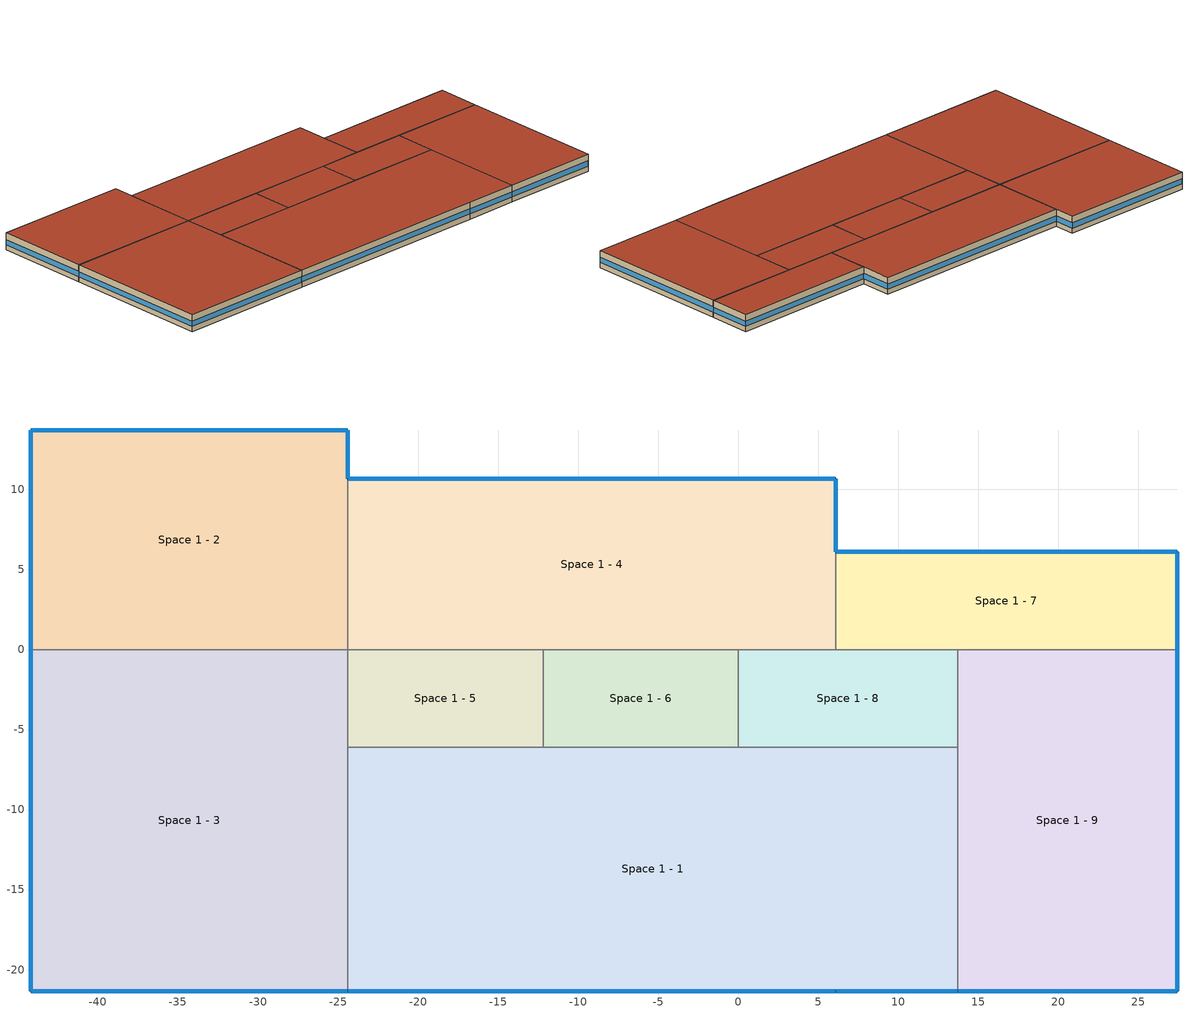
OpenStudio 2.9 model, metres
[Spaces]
Space 1 - 9
 floor ground: 27.43,0 27.43,-21.34 13.72,-21.34 13.72,-6.1 13.72,0 z0
 wall outside: 13.72,-21.34 27.43,-21.34 27.43,0 z0:2.44
 wall to Space 1 - 1: 13.72,-6.1 13.72,-21.34 z0:2.44
 wall to Space 1 - 8: 13.72,0 13.72,-6.1 z0:2.44
 wall to Space 1 - 7: 27.43,0 13.72,0 z0:2.44
 window: 27.43,-21.31 27.43,-0.03 / 13.74,-21.34 27.41,-21.34 z0.76:1.5
 roof outside: 13.72,0 13.72,-6.1 13.72,-21.34 27.43,-21.34 27.43,0 z2.44
Space 1 - 7
 floor ground: 27.43,6.1 27.43,0 13.72,0 6.1,0 6.1,6.1 z0
 wall outside: 27.43,0 27.43,6.1 6.1,6.1 z0:2.44
 wall to Space 1 - 8: 6.1,0 13.72,0 z0:2.44
 wall to Space 1 - 4: 6.1,6.1 6.1,0 z0:2.44
 window: 27.41,6.1 6.12,6.1 / 27.43,0.03 27.43,6.07 z0.76:1.5
 roof outside: 6.1,6.1 6.1,0 13.72,0 27.43,0 27.43,6.1 z2.44
Space 1 - 8
 floor ground: 13.72,0 13.72,-6.1 0,-6.1 0,0 6.1,0 z0
 wall to Space 1 - 1: 0,-6.1 13.72,-6.1 z0:2.44
 wall to Space 1 - 6: 0,0 0,-6.1 z0:2.44
 wall to Space 1 - 4: 6.1,0 0,0 z0:2.44
 roof outside: 6.1,0 0,0 0,-6.1 13.72,-6.1 13.72,0 z2.44
Space 1 - 5
 floor ground: -12.19,0 -12.19,-6.1 -24.38,-6.1 -24.38,0 z0
 wall to Space 1 - 6: -12.19,-6.1 -12.19,0 z0:2.44
 wall to Space 1 - 1: -24.38,-6.1 -12.19,-6.1 z0:2.44
 wall to Space 1 - 3: -24.38,0 -24.38,-6.1 z0:2.44
 wall to Space 1 - 4: -12.19,0 -24.38,0 z0:2.44
 roof outside: -24.38,0 -24.38,-6.1 -12.19,-6.1 -12.19,0 z2.44
Space 1 - 2
 floor ground: -44.2,0 -44.2,13.72 -24.38,13.72 -24.38,10.67 -24.38,0 z0
 wall outside: -24.38,10.67 -24.38,13.72 -44.2,13.72 -44.2,0 z0:2.44
 wall to Space 1 - 4: -24.38,0 -24.38,10.67 z0:2.44
 wall to Space 1 - 3: -44.2,0 -24.38,0 z0:2.44
 window: -24.38,10.69 -24.38,13.69 z0.76:1.51; -24.41,13.72 -44.17,13.72 / -44.2,13.69 -44.2,0.03 z0.76:1.5
 roof outside: -24.38,0 -24.38,10.67 -24.38,13.72 -44.2,13.72 -44.2,0 z2.44
Space 1 - 3
 floor ground: -24.38,0 -24.38,-6.1 -24.38,-21.34 -44.2,-21.34 -44.2,0 z0
 wall outside: -44.2,0 -44.2,-21.34 -24.38,-21.34 z0:2.44
 wall to Space 1 - 1: -24.38,-21.34 -24.38,-6.1 z0:2.44
 window: -44.2,-0.03 -44.2,-21.31 / -44.17,-21.34 -24.41,-21.34 z0.76:1.5
 roof outside: -44.2,0 -44.2,-21.34 -24.38,-21.34 -24.38,-6.1 -24.38,0 z2.44
Space 1 - 4
 floor ground: 6.1,10.67 6.1,6.1 6.1,0 0,0 -12.19,0 -24.38,0 -24.38,10.67 z0
 wall outside: 6.1,6.1 6.1,10.67 -24.38,10.67 z0:2.44
 wall to Space 1 - 6: -12.19,0 0,0 z0:2.44
 window: 6.07,10.67 -24.36,10.67 z0.76:1.49; 6.1,6.12 6.1,10.64 z0.76:1.5
 roof outside: -24.38,10.67 -24.38,0 -12.19,0 0,0 6.1,0 6.1,6.1 6.1,10.67 z2.44
Space 1 - 6
 floor ground: 0,0 0,-6.1 -12.19,-6.1 -12.19,0 z0
 wall to Space 1 - 1: -12.19,-6.1 0,-6.1 z0:2.44
 roof outside: -12.19,0 -12.19,-6.1 0,-6.1 0,0 z2.44
Space 1 - 1
 floor ground: 6.1,-21.34 -24.38,-21.34 -24.38,-6.1 -12.19,-6.1 0,-6.1 13.72,-6.1 13.72,-21.34 z0
 wall outside: -24.38,-21.34 6.1,-21.34 13.72,-21.34 z0:2.44
 window: 6.12,-21.34 13.69,-21.34 z0.76:1.5; -24.36,-21.34 6.07,-21.34 z0.76:1.49
 roof outside: 13.72,-21.34 13.72,-6.1 0,-6.1 -12.19,-6.1 -24.38,-6.1 -24.38,-21.34 6.1,-21.34 z2.44
[Building]
90.1-2013-LargeOffice-ASHRAE 169-2006-5A PRM baseline created: 2019-12-28 16:59:52 -0600
[Site]
Denver Intl Ap_CO_USA: Latitude {deg}=39.83; Longitude {deg}=-104.65; Time Zone {hr}=-7; Elevation {m}=1650
[SizingPeriod:DesignDay] Barometric Pressure {Pa}=83011; Sky Clearness=0; Rain Indicator=0; Snow Indicator=0; Day of Month=21; Daylight Saving Time Indicator=0; Humidity Indicating Type=Wetbulb; Dry-Bulb Temperature Range Modifier Type=DefaultMultipliers
Name | Maximum Dry-Bulb Temperature {C} | Daily Dry-Bulb Temperature Range {deltaC} | Humidity Indicating Conditions at Maximum Dry-Bulb | Wind Speed {m/s} | Wind Direction {deg} | Month | Day Type | Solar Model Indicator | ASHRAE Taub | ASHRAE Taud
Denver Intl Ap Ann Clg .4% Condns DB=>MWB | 34.6 | 15.2 | 15.7 | 4.2 | 80 | 7 | SummerDesignDay | ASHRAETau | 0.424 | 2.012
Denver Intl Ap Ann Htg 99.6% Condns DB | -17.4 | 0 | -17.4 | 3.3 | 160 | 12 | WinterDesignDay | ASHRAEClearSky
[Space] Building Story=Story 1
Name | Thermal Zone
Space 1 - 9 | Space 1 - 15
Space 1 - 7 | Space 1 - 17
Space 1 - 8 | Space 1 - 14
Space 1 - 5 | Space 1 - 16
Space 1 - 2 | Space 1 - 18
Space 1 - 3 | Space 1 - 12
Space 1 - 4 | Space 1 - 11
Space 1 - 6 | Space 1 - 13
Space 1 - 1 | Space 1 - 10
[BuildingStory]
Story 1: Nominal Z Coordinate {m}=0; Nominal Floor to Floor Height {m}=2.4384; Nominal Floor to Ceiling Height {m}=2.4384
[ThermalZone] Use Ideal Air Loads=No
Space 1 - 1; Space 1 - 4; Space 1 - 3; Space 1 - 6; Space 1 - 8; Space 1 - 9; Space 1 - 5; Space 1 - 7; Space 1 - 2; Space 1 - 10; Space 1 - 11; Space 1 - 12; Space 1 - 13; Space 1 - 14; Space 1 - 15; Space 1 - 16; Space 1 - 17; Space 1 - 18
[Sizing:Zone] Zone Cooling Design Supply Air Temperature Input Method=SupplyAirTemperature; Zone Cooling Design Supply Air Temperature {C}=14; Zone Cooling Design Supply Air Temperature Difference {deltaC}=11.11; Zone Heating Design Supply Air Temperature Input Method=SupplyAirTemperature; Zone Heating Design Supply Air Temperature {C}=40; Zone Heating Design Supply Air Temperature Difference {deltaC}=11.11; Zone Cooling Design Supply Air Humidity Ratio {kg-H2O/kg-air}=0.0085; Zone Heating Design Supply Air Humidity Ratio {kg-H2O/kg-air}=0.008; Cooling Design Air Flow Method=DesignDay; Heating Design Air Flow Method=DesignDay; Account for Dedicated Outdoor Air System=No; Dedicated Outdoor Air System Control Strategy=NeutralSupplyAir; Dedicated Outdoor Air Low Setpoint Temperature for Design {C}=autosize; Dedicated Outdoor Air High Setpoint Temperature for Design {C}=autosize
Space 1 - 1; Space 1 - 4; Space 1 - 3; Space 1 - 6; Space 1 - 8; Space 1 - 9; Space 1 - 5; Space 1 - 7; Space 1 - 2; Space 1 - 10; Space 1 - 11; Space 1 - 12; Space 1 - 13; Space 1 - 14; Space 1 - 15; Space 1 - 16; Space 1 - 17; Space 1 - 18
